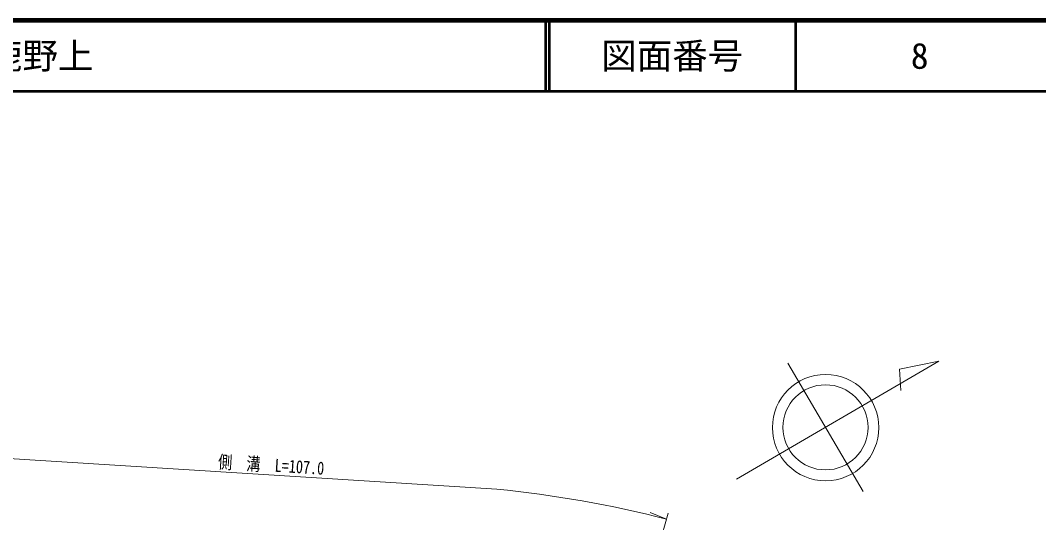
# Model space of a CAD drawing. Units: millimetres at full size, sheet at 1:1000; details may follow other scales. Extents: x 40000 to 680000, y 20000 to 380000.
# Drawn here: x 434725 to 578265, y 309158 to 380000 of the extents above; entities that cross this region are included whole.
import ezdxf
from ezdxf.enums import TextEntityAlignment as Align

# ---------------------------------------------------------------- set-up
doc = ezdxf.new("R2010")
doc.units = ezdxf.units.MM
doc.header["$LTSCALE"] = 1000
for name, color, linetype, lineweight in [('M-BMK-SRVR', 3, 'Continuous', 13), ('M-STR-HTXT', 7, 'Continuous', 13), ('M-TTL', 2, 'Continuous', 140), ('M-TTL-LINE', 7, 'Continuous', 50)]:
    doc.layers.add(name, color=color, linetype=linetype, lineweight=lineweight)
doc.layers.add('M-TTL-TXT', color=7, linetype='Continuous')
doc.styles.add('ＭＳ ゴシック', font='')
doc.styles.get('ＭＳ ゴシック').set_extended_font_data('MS Gothic')

msp = doc.modelspace()

# ---------------------------------------------------------------- linework, layer by layer
at = {"layer": 'M-BMK-SRVR'}
for p, q in [((535692, 315288), (564217, 331940)), ((542921, 331667), (553508, 313531)), ((564217, 331940), (558667, 330792)), ((558667, 330792), (558857, 327797))]:
    msp.add_line(p, q, dxfattribs=at)
for centre, radius in [((548236, 322562), 7500), ((548214, 322599), 6000)]:
    msp.add_circle(centre, radius, dxfattribs=at)
at = {"layer": 'M-STR-HTXT'}
for p, q in [((412775, 319475), (501885, 313875)), ((517701, 281253), (526031, 310494)), ((525793, 309659), (523516, 310577))]:
    msp.add_line(p, q, dxfattribs=at)
msp.add_arc((486267, 155423), 159220, 75.62633, 84.37076, dxfattribs=at)
at = {"layer": 'M-TTL'}
msp.add_line((680000, 380000), (40000, 380000), dxfattribs=at)
at = {"layer": 'M-TTL-LINE'}
for p, q in [((508747, 380000), (508747, 370000)), ((509247, 380000), (509247, 370000)), ((543997, 380000), (543997, 370000)), ((40000, 370000), (680000, 370000))]:
    msp.add_line(p, q, dxfattribs=at)

# ---------------------------------------------------------------- texts
at = {"layer": 'M-STR-HTXT', "style": 'ＭＳ ゴシック', "width": 0.8}
msp.add_text('側\u3000溝\u3000L=107.0', height=1833, rotation=356.404, dxfattribs=at).set_placement((469988, 315828), align=Align.BOTTOM_CENTER)
at = {"layer": 'M-TTL-TXT', "style": 'ＭＳ ゴシック'}
msp.add_text('周南市大字鹿野上', height=3666, dxfattribs=at).set_placement((405024, 375000), align=Align.MIDDLE_LEFT)
for s, p in [('図面番号', (526622, 375000)), ('8', (561497, 375000))]:
    msp.add_text(s, height=3666, dxfattribs=at).set_placement(p, align=Align.MIDDLE_CENTER)

doc.saveas('drawing.dxf')
